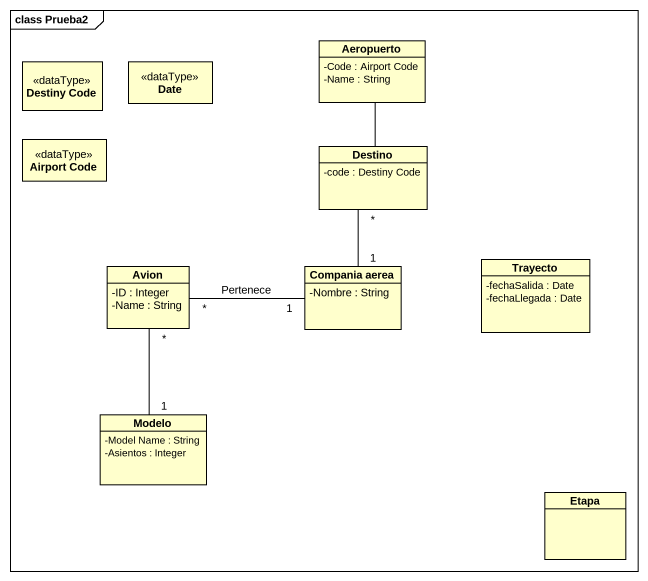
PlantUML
@startuml
mainframe class Prueba2
hide circle
hide empty members
skinparam classAttributeIconSize 0
class "Destiny Code" as Destiny_Code <<dataType>>
class Date <<dataType>>
class Aeropuerto {
  -Code : Airport Code
  -Name : String
}
class "Airport Code" as Airport_Code <<dataType>>
class Destino {
  -code : Destiny Code
}
class Avion {
  -ID : Integer
  -Name : String
}
class "Compania aerea" as Compania_aerea {
  -Nombre : String
}
class Trayecto {
  -fechaSalida : Date
  -fechaLlegada : Date
}
class Modelo {
  -Model Name : String
  -Asientos : Integer
}
class Etapa
Destino -up- Aeropuerto
Avion "*" -right- "1" Compania_aerea : Pertenece
Compania_aerea "1" -up- "*" Destino
Modelo "1" -up- "*" Avion
@enduml
